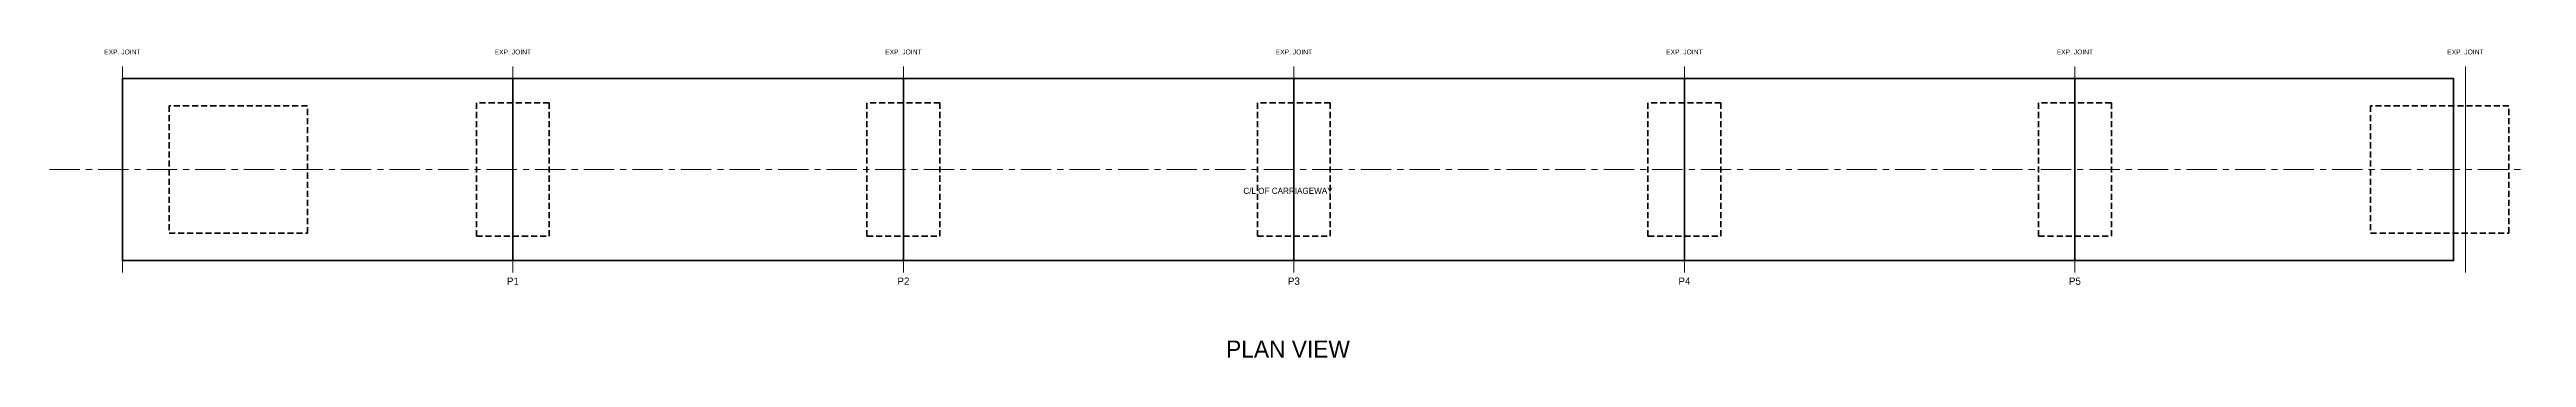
# Model space of a CAD drawing. Header units: metres. Extents: x -26 to 120, y -14 to 329.
# Drawn here: x -3 to 99, y -14 to -1.3 of the extents above.
import ezdxf
from ezdxf.enums import TextEntityAlignment as Align

# ---------------------------------------------------------------- set-up
doc = ezdxf.new("R2010")
doc.units = ezdxf.units.M
doc.linetypes.add('CENTER', pattern=[2, 1.25, -0.25, 0.25, -0.25])
doc.linetypes.add('HIDDEN', pattern=[0.375, 0.25, -0.125])
for name, color, linetype, lineweight in [('A-DIM', 1, 'CONTINUOUS', 18), ('A-GRID', 8, 'CENTER', 15), ('A-TEXT', 7, 'CONTINUOUS', 18), ('S-ABUT', 5, 'CONTINUOUS', 50), ('S-DECK', 4, 'CONTINUOUS', 50), ('S-FNDTN', 2, 'HIDDEN', 35), ('S-PIER', 3, 'CONTINUOUS', 50)]:
    doc.layers.add(name, color=color, linetype=linetype, lineweight=lineweight)

msp = doc.modelspace()

# ---------------------------------------------------------------- linework, layer by layer
at = {"layer": 'A-DIM', "linetype": 'CONTINUOUS'}
for p, q in [((0, -10.5), (0, -2)), ((16.081, -10.5), (16.081, -2)), ((32.162, -10.5), (32.162, -2)), ((48.243, -10.5), (48.243, -2)), ((64.324, -10.5), (64.324, -2)), ((80.405, -10.5), (80.405, -2)), ((96.486, -10.5), (96.486, -2))]:
    msp.add_line(p, q, dxfattribs=at)
at = {"layer": 'A-GRID', "linetype": 'CENTER'}
msp.add_line((-3, -6.25), (99, -6.25), dxfattribs=at)
at = {"layer": 'S-ABUT', "linetype": 'CONTINUOUS'}
for p, q in [((0, -10), (0, -2.5)), ((96, -10), (96, -2.5))]:
    msp.add_line(p, q, dxfattribs=at)
at = {"layer": 'S-DECK', "linetype": 'CONTINUOUS'}
msp.add_lwpolyline([(0, -10), (96, -10), (96, -2.5), (0, -2.5)], close=True, dxfattribs=at)
at = {"layer": 'S-FNDTN', "linetype": 'HIDDEN'}
for points in [[(1.92, -8.875), (7.62, -8.875), (7.62, -3.625), (1.92, -3.625)], [(14.581, -9), (17.581, -9), (17.581, -3.5), (14.581, -3.5)], [(30.662, -9), (33.662, -9), (33.662, -3.5), (30.662, -3.5)], [(46.743, -9), (49.743, -9), (49.743, -3.5), (46.743, -3.5)], [(62.824, -9), (65.824, -9), (65.824, -3.5), (62.824, -3.5)], [(78.905, -9), (81.905, -9), (81.905, -3.5), (78.905, -3.5)], [(92.58, -8.875), (98.28, -8.875), (98.28, -3.625), (92.58, -3.625)]]:
    msp.add_lwpolyline(points, close=True, dxfattribs=at)
at = {"layer": 'S-PIER', "linetype": 'CONTINUOUS'}
for p, q in [((16.081, -10), (16.081, -2.5)), ((32.162, -10), (32.162, -2.5)), ((48.243, -10), (48.243, -2.5)), ((64.324, -10), (64.324, -2.5)), ((80.405, -10), (80.405, -2.5))]:
    msp.add_line(p, q, dxfattribs=at)

# ---------------------------------------------------------------- texts
at = {"layer": 'A-DIM'}
for p in [(0, -1.5), (16.081, -1.5), (32.162, -1.5), (48.243, -1.5), (64.324, -1.5), (80.405, -1.5), (96.486, -1.5)]:
    msp.add_text('EXP. JOINT', height=0.2, dxfattribs=at).set_placement(p, align=Align.CENTER)
at = {"layer": 'A-GRID'}
msp.add_text('C/L OF CARRIAGEWAY', height=0.25, dxfattribs=at).set_placement((48, -7.25), align=Align.CENTER)
at = {"layer": 'A-TEXT'}
for s, height, p in [('P1', 0.3, (16.081, -11)), ('P2', 0.3, (32.162, -11)), ('P3', 0.3, (48.243, -11)), ('P4', 0.3, (64.324, -11)), ('P5', 0.3, (80.405, -11)), ('PLAN VIEW', 0.7, (48, -14))]:
    msp.add_text(s, height=height, dxfattribs=at).set_placement(p, align=Align.CENTER)

doc.saveas('drawing.dxf')
